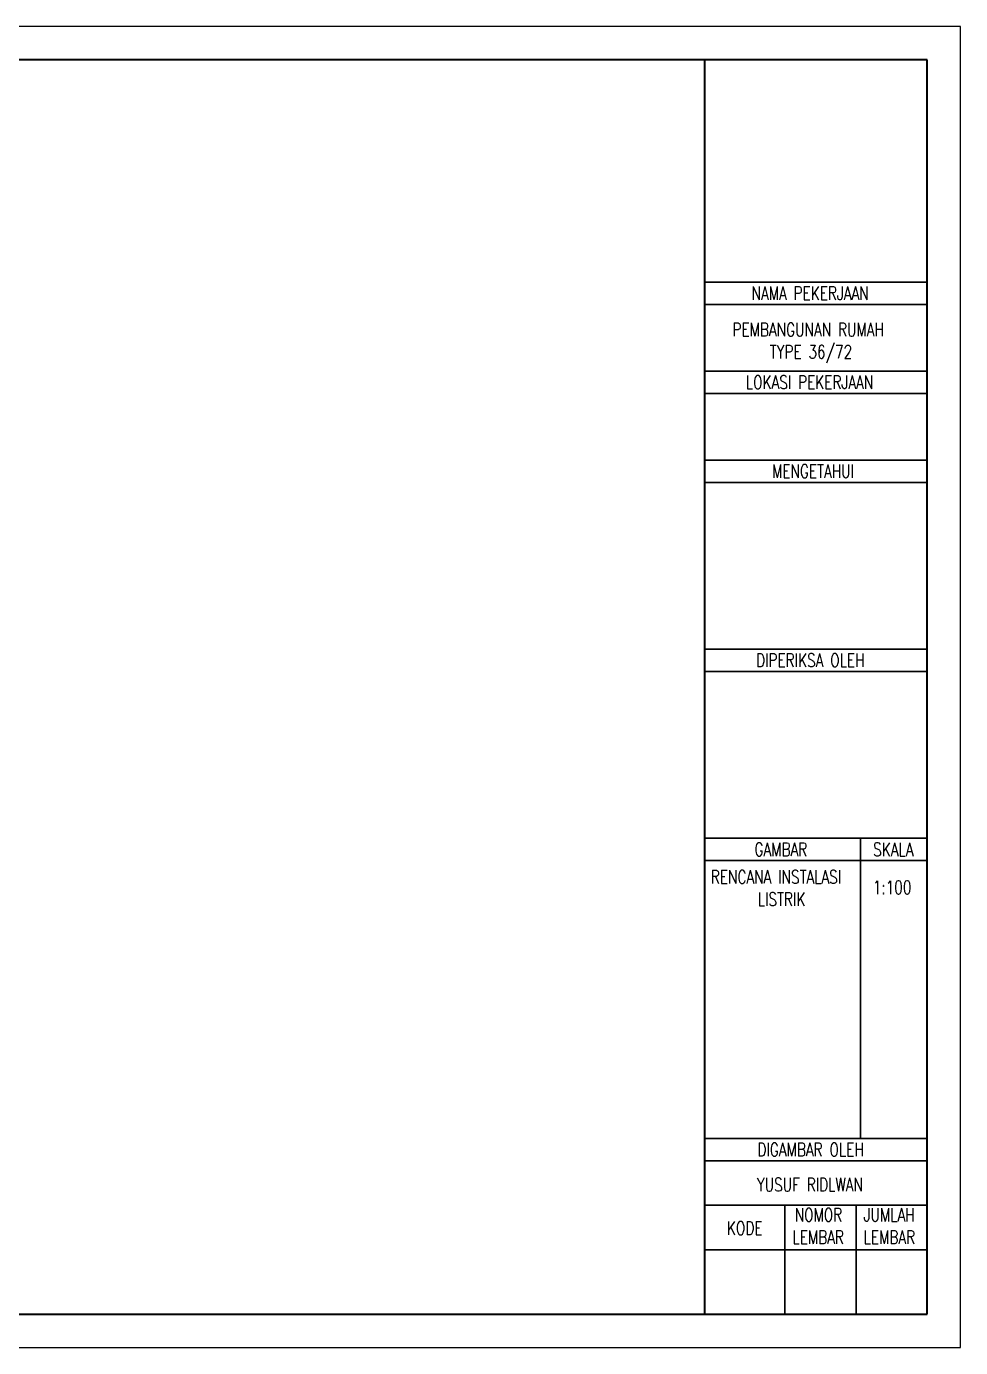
# Model space of a CAD drawing. Header units: millimetres. Extents: x 48798 to 15437420, y 37454 to 5348517.
# Drawn here: x 15416420 to 15437420, y 5318817 to 5348517 of the extents above; entities that cross this region are included whole.
import ezdxf

# ---------------------------------------------------------------- set-up
doc = ezdxf.new("R2010")
doc.units = ezdxf.units.MM
doc.header["$MEASUREMENT"] = 0
for name, color, linetype, lineweight in [('Garis Utama', 7, 'Continuous', 15), ('Keterangan', 3, 'Continuous', 5), ('Kop Dalam', 7, 'Continuous', 30), ('Kop Luar', 7, 'Continuous', 40)]:
    doc.layers.add(name, color=color, linetype=linetype, lineweight=lineweight)
doc.styles.add('Romans', font='romans.shx', dxfattribs={"width": 0.75})

# ---------------------------------------------------------------- blocks, each defined once
blk = doc.blocks.new('Kop Gambar A3')
at = {"layer": 'Defpoints'}
for p, q in [((1253596.42, 652050.87), (1253176.42, 652050.87)), ((1253596.42, 651753.87), (1253596.42, 652050.87)), ((1253176.42, 651753.87), (1253596.42, 651753.87))]:
    blk.add_line(p, q, dxfattribs=at)
at = {"layer": 'Kop Dalam'}
for p, q in [((1253588.92, 651993.37), (1253538.92, 651993.37)), ((1253588.92, 651988.37), (1253538.92, 651988.37)), ((1253588.92, 651973.37), (1253538.92, 651973.37)), ((1253588.92, 651968.37), (1253538.92, 651968.37)), ((1253588.92, 651953.37), (1253538.92, 651953.37)), ((1253588.92, 651948.37), (1253538.92, 651948.37)), ((1253588.92, 651910.87), (1253538.92, 651910.87)), ((1253588.92, 651905.87), (1253538.92, 651905.87)), ((1253588.92, 651868.37), (1253538.92, 651868.37)), ((1253573.92, 651800.87), (1253573.92, 651868.37)), ((1253588.92, 651863.37), (1253538.92, 651863.37)), ((1253588.92, 651800.87), (1253538.92, 651800.87)), ((1253588.92, 651795.87), (1253538.92, 651795.87)), ((1253588.92, 651785.87), (1253538.92, 651785.87)), ((1253556.92, 651761.37), (1253556.92, 651785.87)), ((1253572.92, 651761.37), (1253572.92, 651785.87)), ((1253588.92, 651775.87), (1253538.92, 651775.87))]:
    blk.add_line(p, q, dxfattribs=at)
at = {"layer": 'Kop Luar'}
for p, q in [((1253588.92, 652043.37), (1253191.42, 652043.37)), ((1253538.92, 651761.37), (1253538.92, 652043.37)), ((1253588.92, 651761.37), (1253588.92, 652043.37)), ((1253191.42, 651761.37), (1253588.92, 651761.37))]:
    blk.add_line(p, q, dxfattribs=at)
at = {"layer": 'Keterangan', "char_height": 3, "attachment_point": 7, "style": 'Romans'}
for s, insert in [('\\pi2852.8;NAMA PEKERJAAN', (1250696.63, 651989.37)), ('\\pi2848.5;PEMBANGUNAN RUMAH\\P\\pi2856.9;TYPE 36/72', (1250696.63, 651975.2)), ('\\pi2851.5;LOKASI PEKERJAAN', (1250696.63, 651969.37)), ('\\pi2857.4;MENGETAHUI', (1250696.63, 651949.37)), ('\\pi2853.8;DIPERIKSA OLEH', (1250696.63, 651906.87)), ('\\pi2861;GAMBAR', (1250689.08, 651864.37)), ('\\pi2862.4;SKALA', (1250714.36, 651864.37)), ('\\pi2854.1;DIGAMBAR OLEH', (1250696.63, 651796.87)), ('\\pi2854;YUSUF RIDLWAN', (1250696.63, 651788.99)), ('\\pi2861.7;NOMOR\\P\\pi2861.2;LEMBAR', (1250697.42, 651777.19)), ('\\pi2861.2;JUMLAH\\PLEMBAR', (1250713.42, 651777.19)), ('\\pi2863.1;KODE', (1250680.79, 651779.23))]:
    blk.add_mtext_dynamic_manual_height_columns(s, width=5734.464, gutter_width=1, heights=[0], dxfattribs=dict(at, insert=insert))

msp = doc.modelspace()

# ---------------------------------------------------------------- block references
at = {"layer": 'Garis Utama', "xscale": 100, "yscale": 100, "zscale": 100}
msp.add_blockref('Kop Gambar A3', (-109922221.4, -59856569.8), dxfattribs=at)

# ---------------------------------------------------------------- texts
at = {"layer": 'Keterangan', "char_height": 300, "style": 'Romans'}
for s, width, heights, insert, attachment_point in [('\\pi146.83;RENCANA INSTALASI\\P\\pi1202.2;LISTRIK', 3518.652, [0], (15431658.3, 5329547.6), 1), ('\\pi1355.6;1:100', 3579.109, [0.228], (15434091.3, 5329012.7), 7)]:
    msp.add_mtext_dynamic_manual_height_columns(s, width=width, gutter_width=1, heights=heights, dxfattribs=dict(at, insert=insert, attachment_point=attachment_point))

doc.saveas('drawing.dxf')
